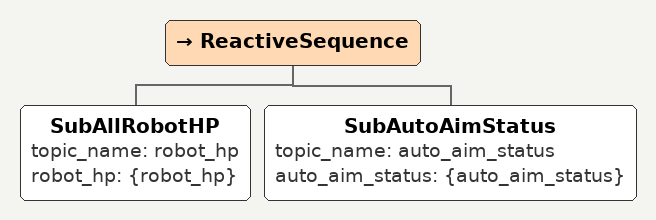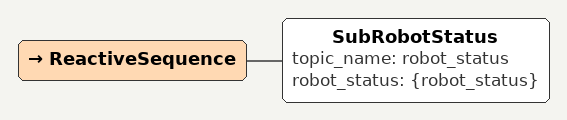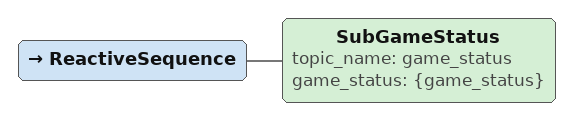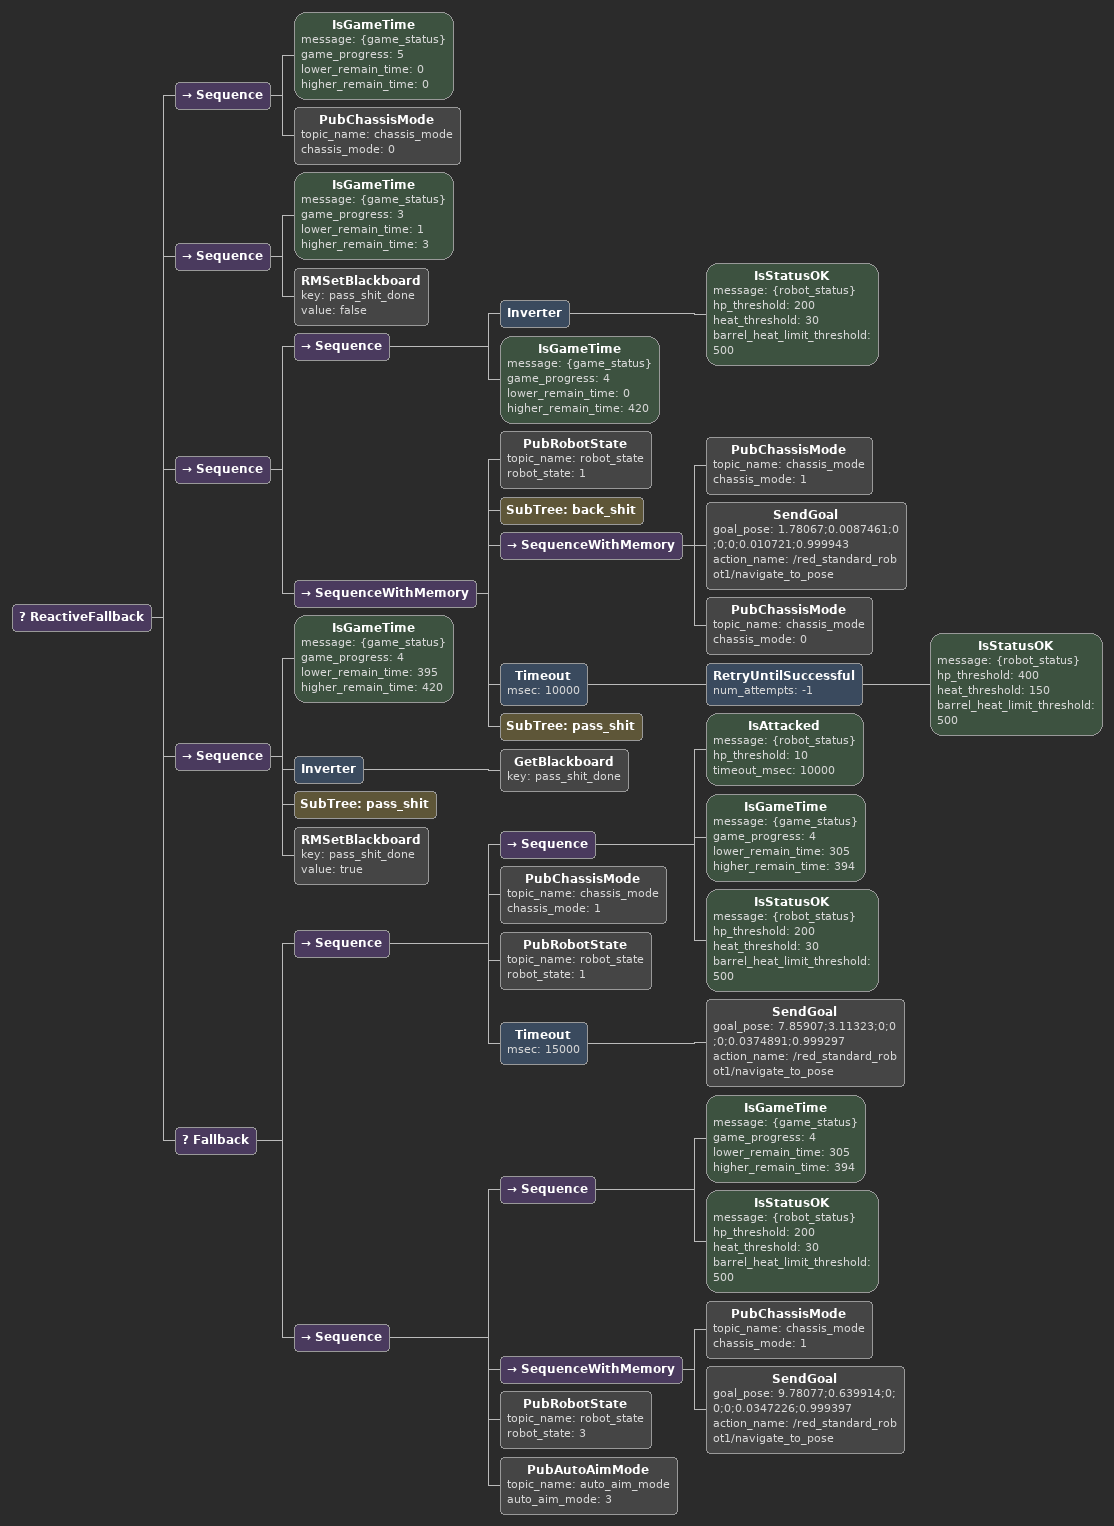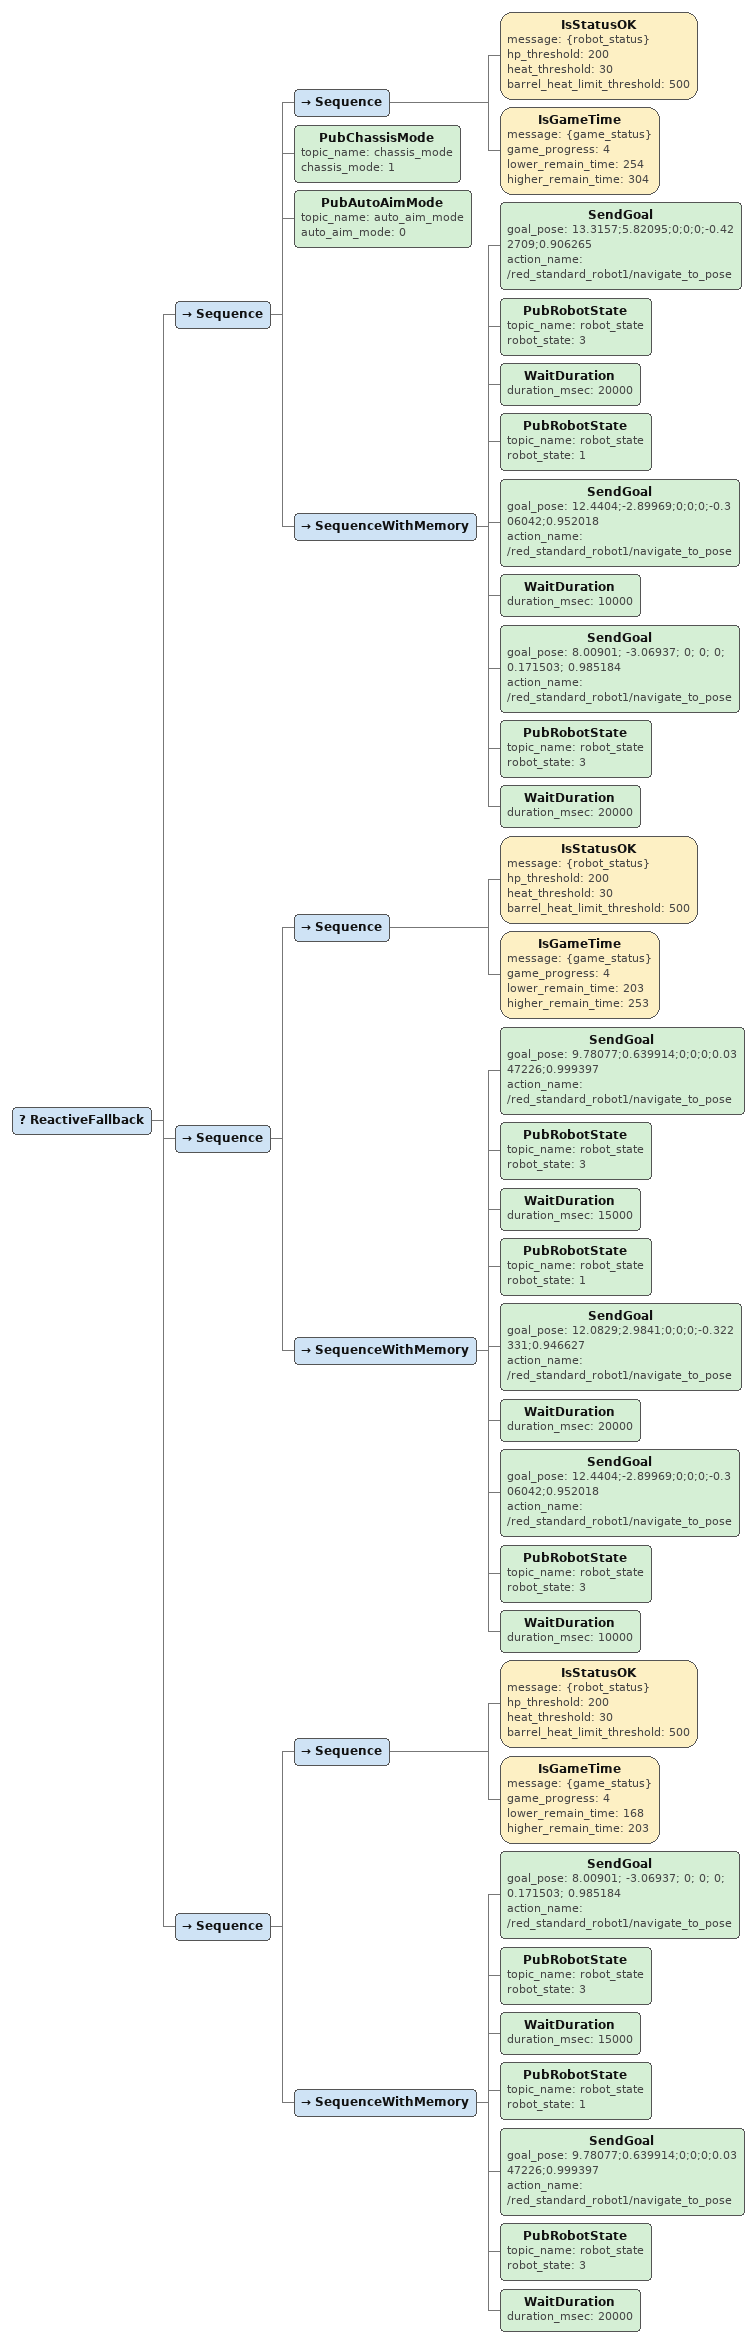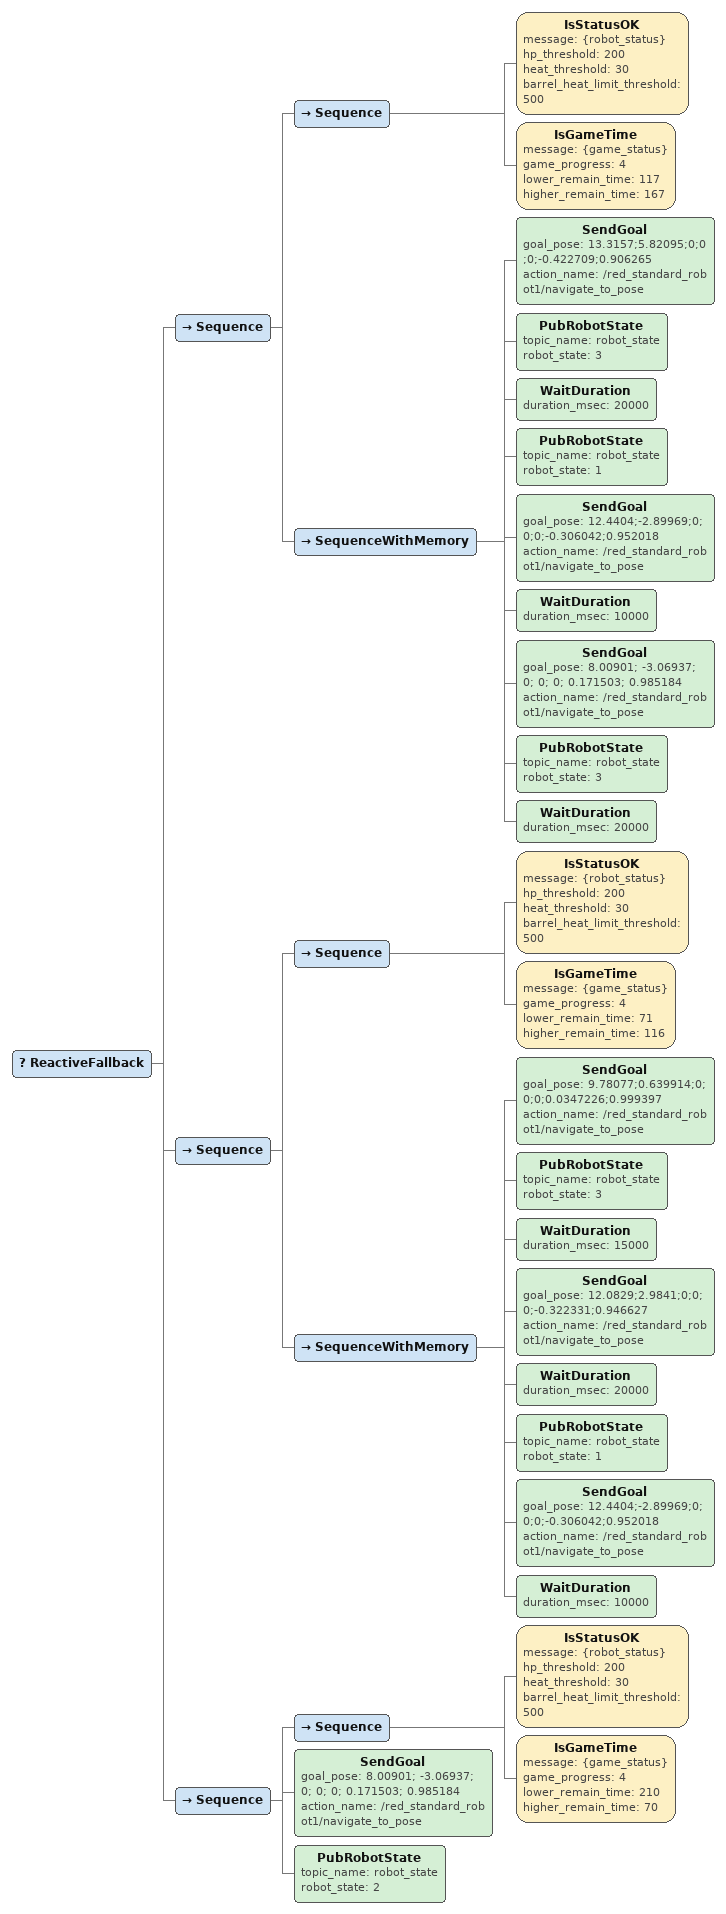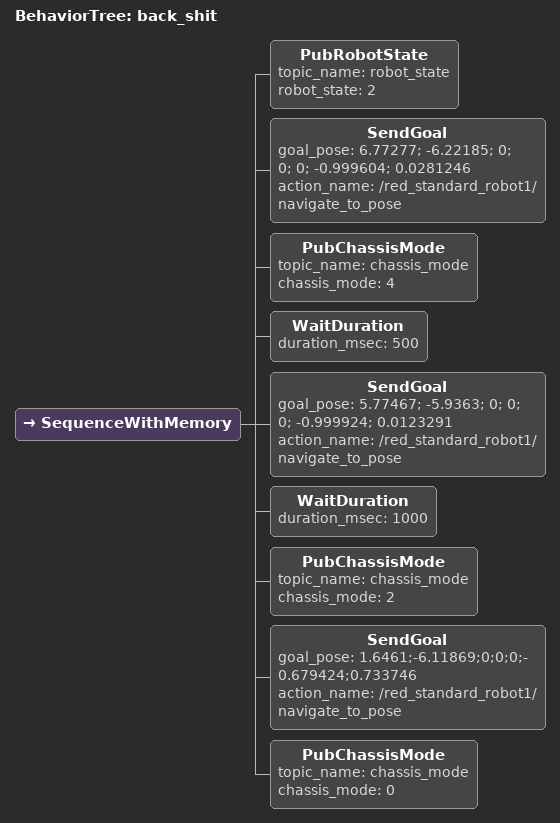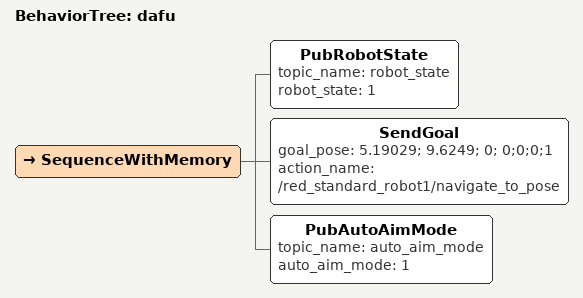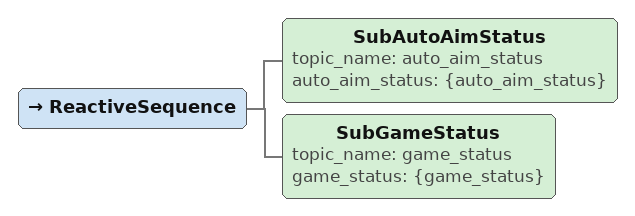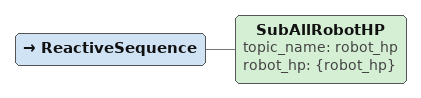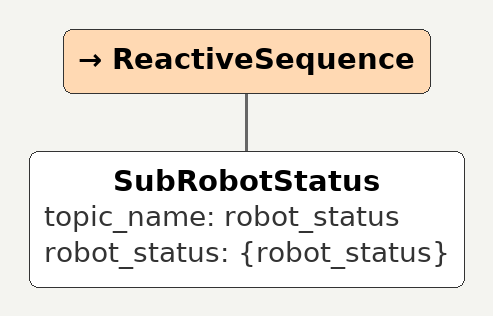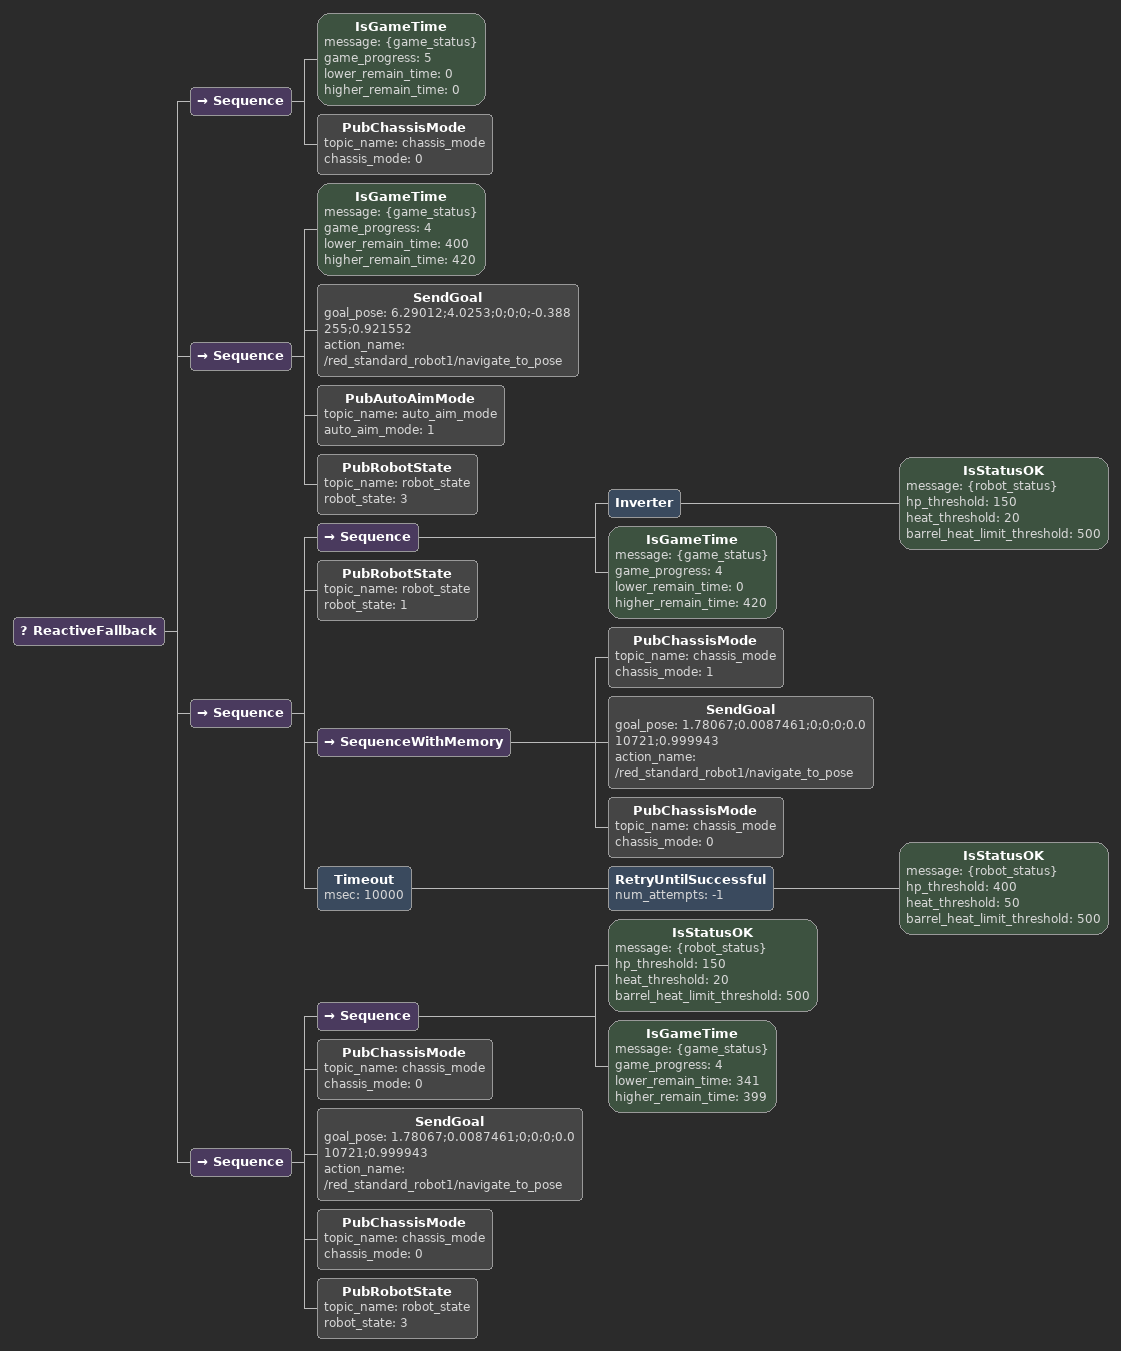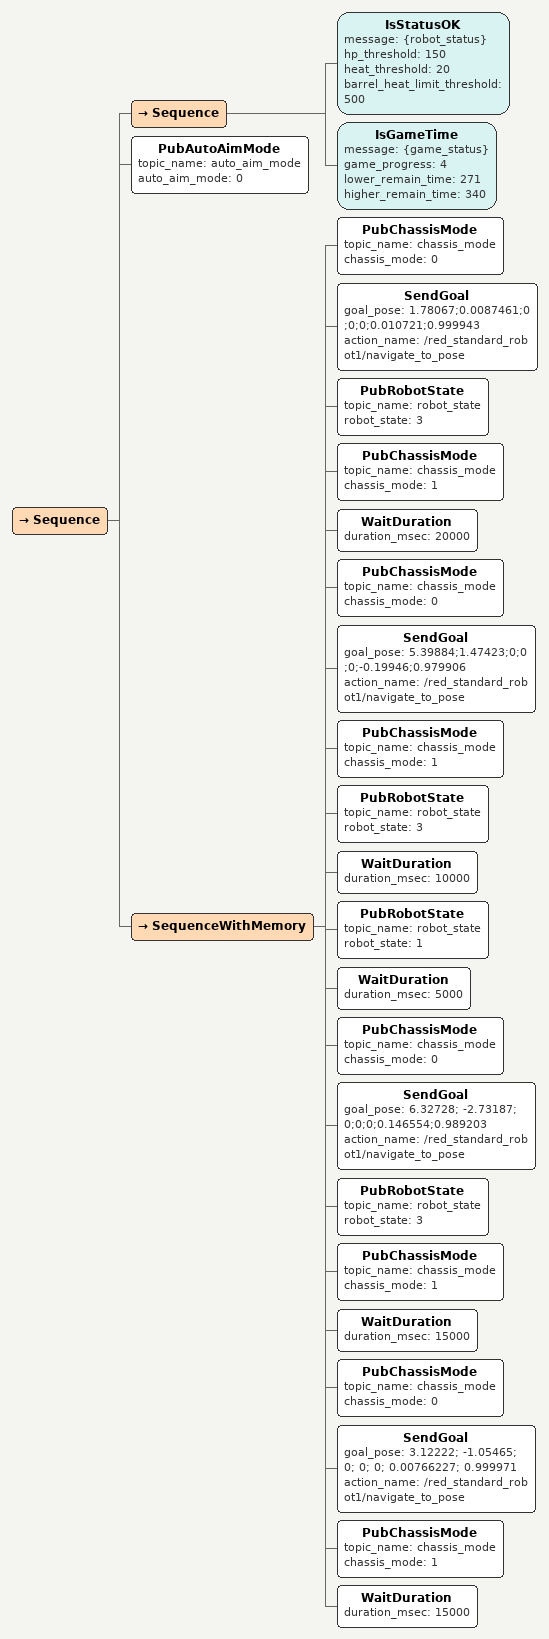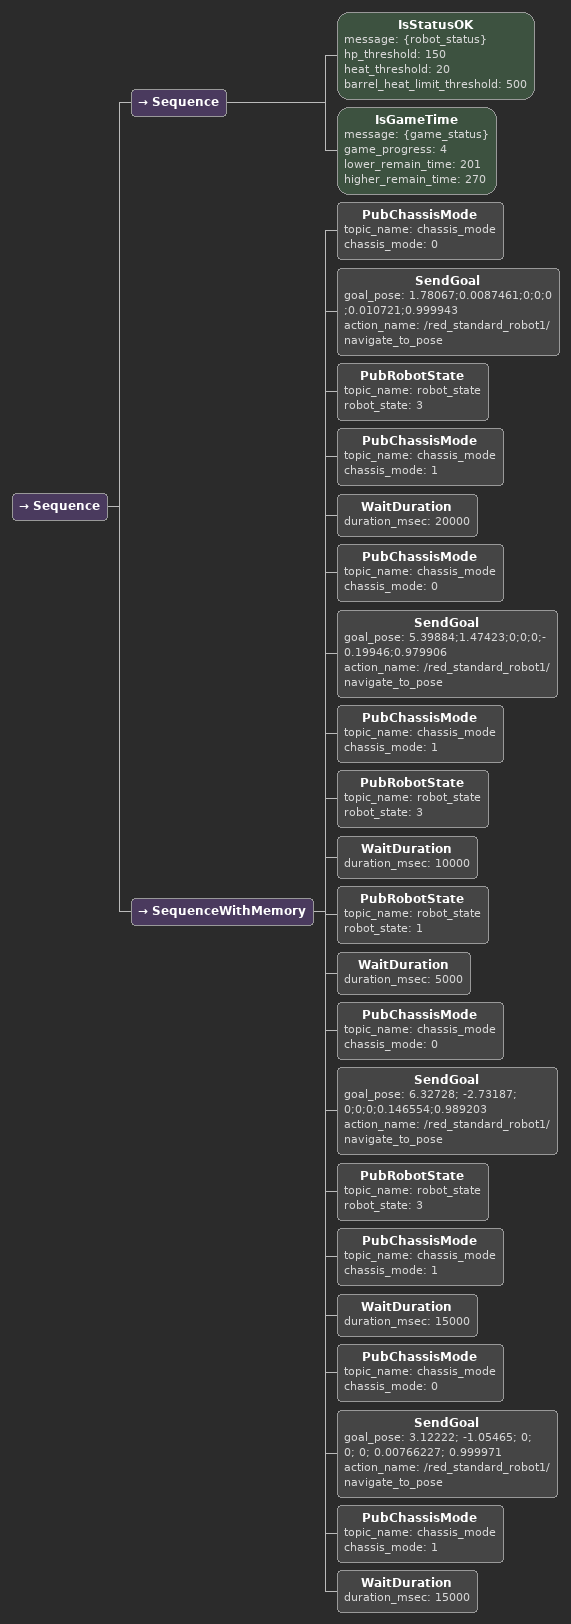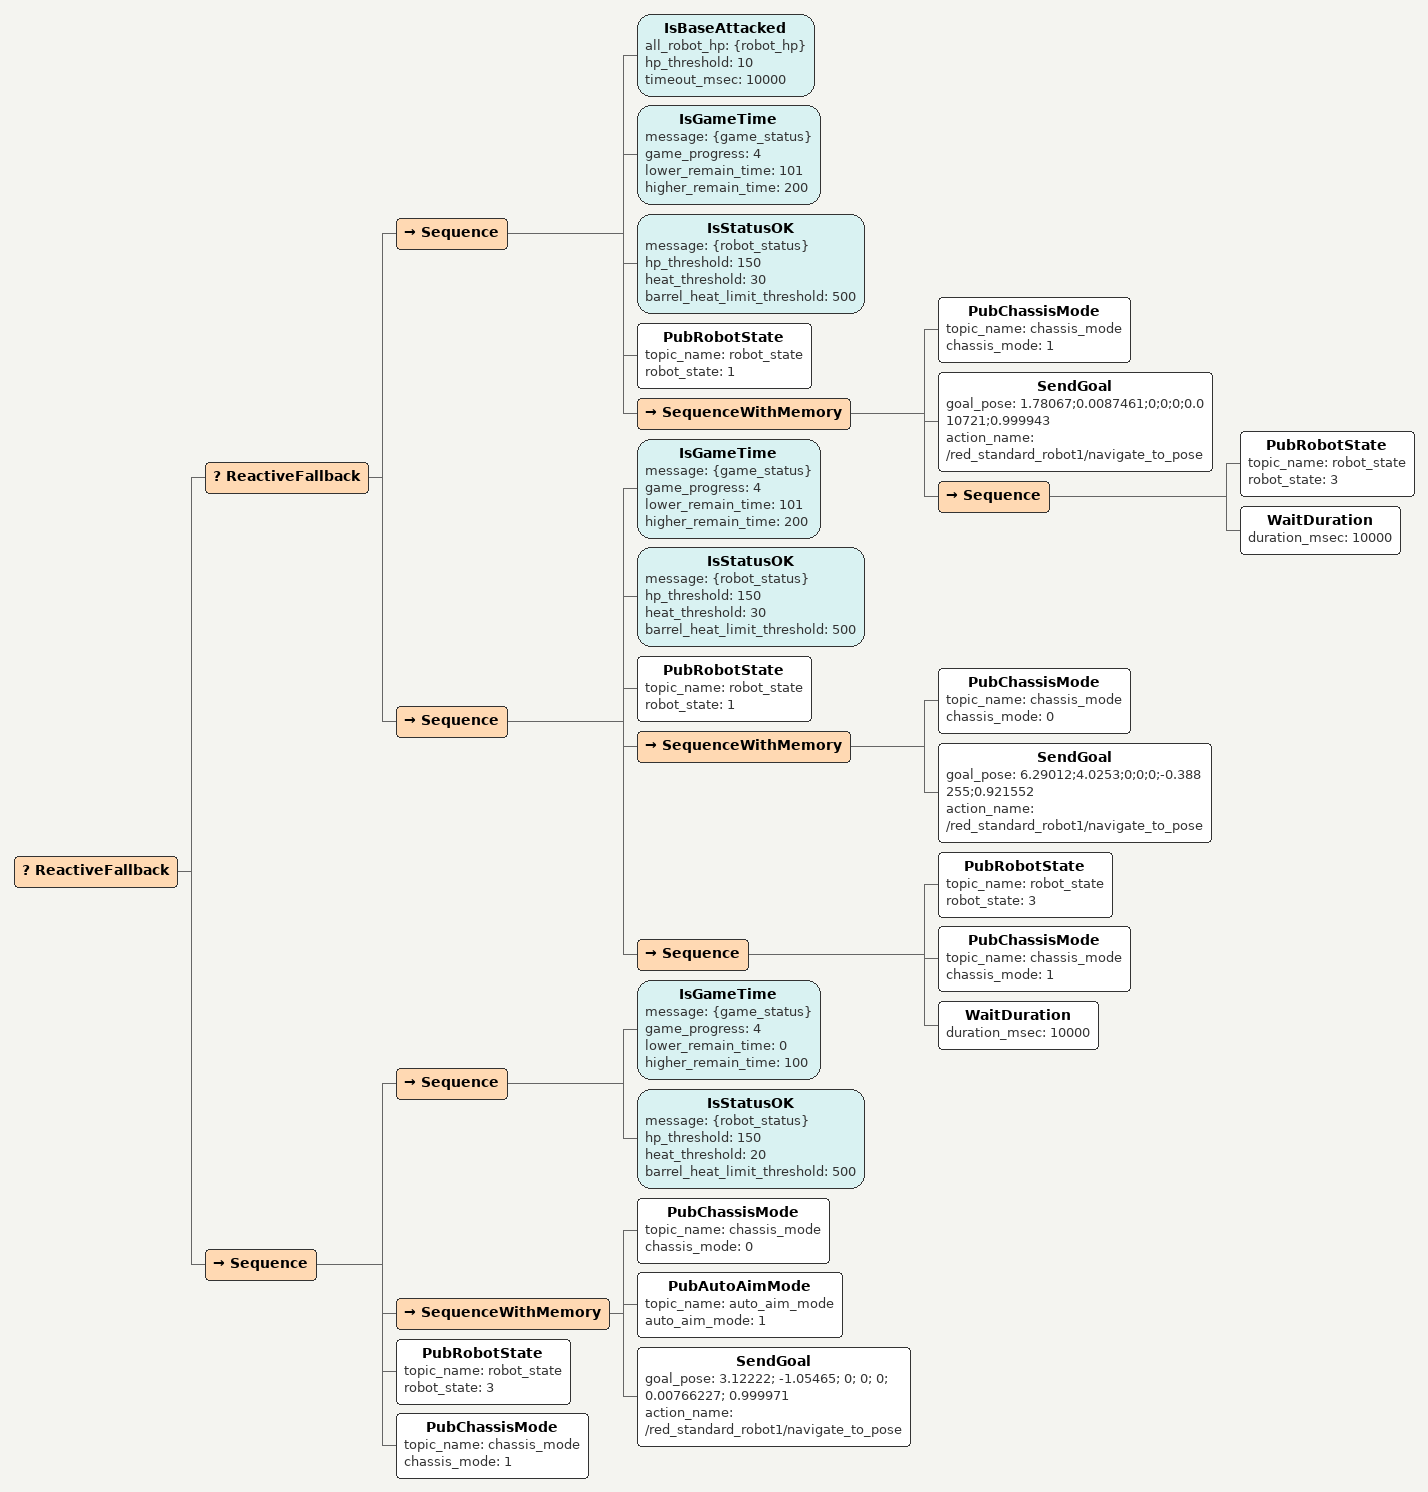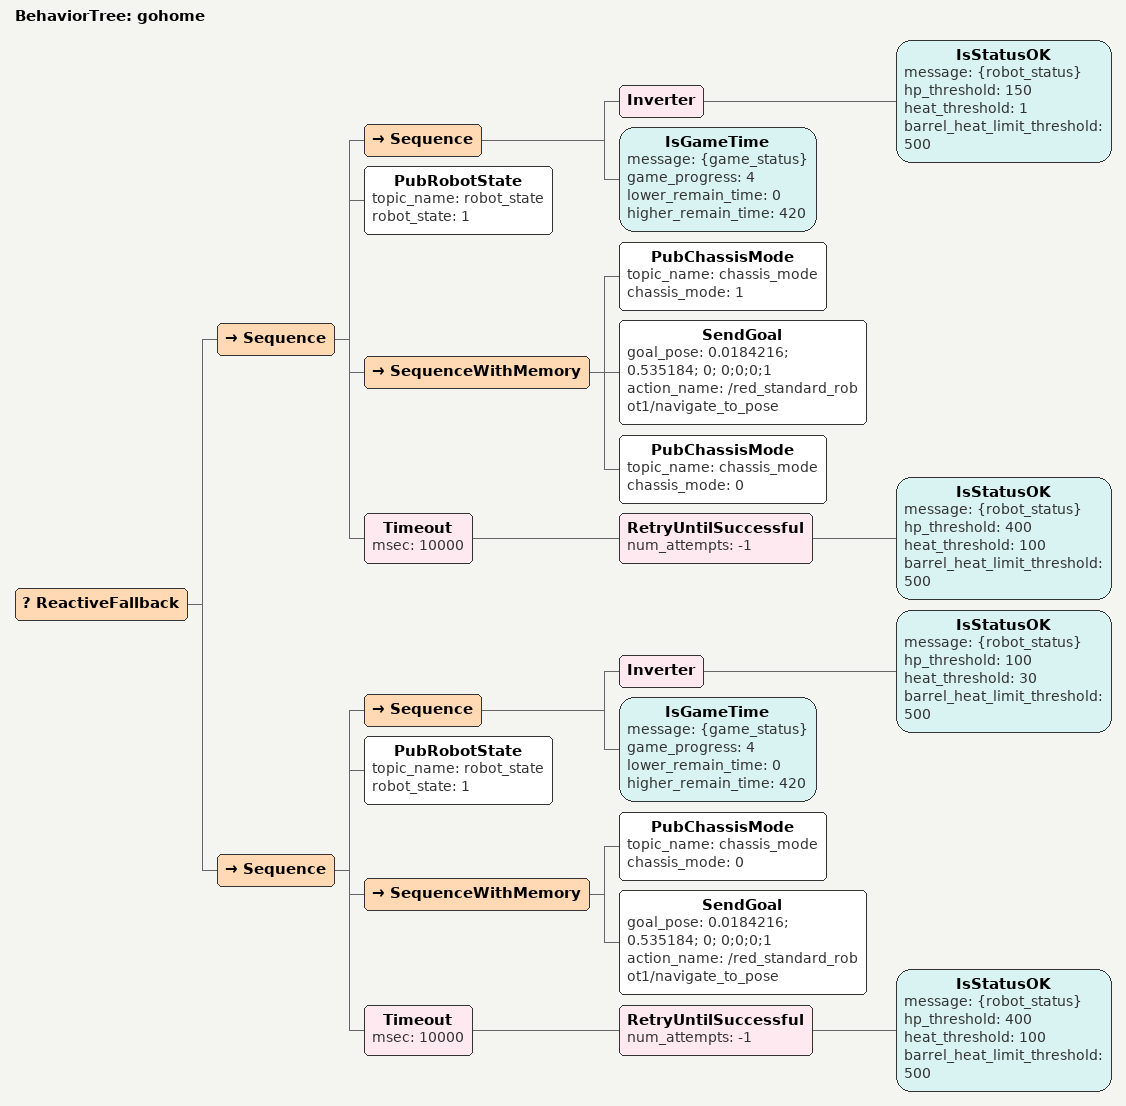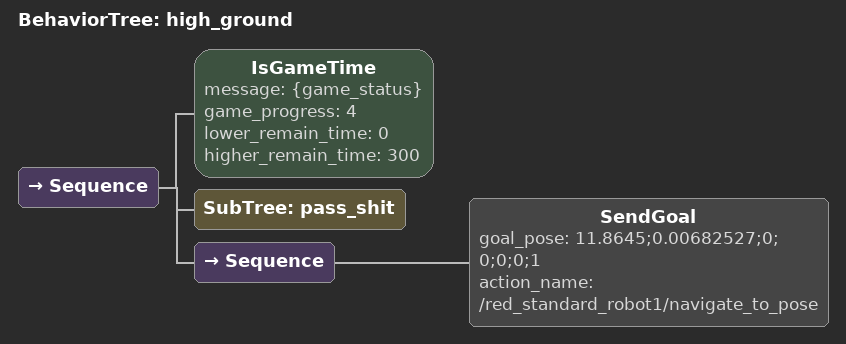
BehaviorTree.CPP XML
<ReactiveSequence>
  <SubAllRobotHP topic_name="robot_hp" robot_hp="{robot_hp}"/>
  <SubAutoAimStatus topic_name="auto_aim_status" auto_aim_status="{auto_aim_status}"/>
</ReactiveSequence>

<ReactiveSequence>
  <SubRobotStatus topic_name="robot_status" robot_status="{robot_status}"/>
</ReactiveSequence>

<ReactiveSequence>
  <SubGameStatus topic_name="game_status" game_status="{game_status}"/>
</ReactiveSequence>

<ReactiveFallback>
  <Sequence>
    <IsGameTime message="{game_status}" game_progress="5" lower_remain_time="0" higher_remain_time="0"/>
    <PubChassisMode topic_name="chassis_mode" chassis_mode="0"/>
  </Sequence>
  <Sequence>
    <IsGameTime message="{game_status}" game_progress="3" lower_remain_time="1" higher_remain_time="3"/>
    <RMSetBlackboard key="pass_shit_done" value="false"/>
  </Sequence>
  <Sequence>
    <Sequence>
      <Inverter>
        <IsStatusOK message="{robot_status}" hp_threshold="200" heat_threshold="30" barrel_heat_limit_threshold="500"/>
      </Inverter>
      <IsGameTime message="{game_status}" game_progress="4" lower_remain_time="0" higher_remain_time="420"/>
    </Sequence>
    <SequenceWithMemory>
      <PubRobotState topic_name="robot_state" robot_state="1"/>
      <SubTree ID="back_shit"/>
      <SequenceWithMemory>
        <PubChassisMode topic_name="chassis_mode" chassis_mode="1"/>
        <SendGoal goal_pose="1.78067;0.0087461;0;0;0;0.010721;0.999943" action_name="/red_standard_robot1/navigate_to_pose"/>
        <PubChassisMode topic_name="chassis_mode" chassis_mode="0"/>
      </SequenceWithMemory>
      <Timeout msec="10000">
        <RetryUntilSuccessful num_attempts="-1">
          <IsStatusOK message="{robot_status}" hp_threshold="400" heat_threshold="150" barrel_heat_limit_threshold="500"/>
        </RetryUntilSuccessful>
      </Timeout>
      <SubTree ID="pass_shit"/>
    </SequenceWithMemory>
  </Sequence>
  <Sequence>
    <IsGameTime message="{game_status}" game_progress="4" lower_remain_time="395" higher_remain_time="420"/>
    <Inverter>
      <GetBlackboard key="pass_shit_done"/>
    </Inverter>
    <SubTree ID="pass_shit"/>
    <RMSetBlackboard key="pass_shit_done" value="true"/>
  </Sequence>
  <Fallback>
    <Sequence>
      <Sequence>
        <IsAttacked message="{robot_status}" hp_threshold="10" timeout_msec="10000"/>
        <IsGameTime message="{game_status}" game_progress="4" lower_remain_time="305" higher_remain_time="394"/>
        <IsStatusOK message="{robot_status}" hp_threshold="200" heat_threshold="30" barrel_heat_limit_threshold="500"/>
      </Sequence>
      <PubChassisMode topic_name="chassis_mode" chassis_mode="1"/>
      <PubRobotState topic_name="robot_state" robot_state="1"/>
      <Timeout msec="15000">
        <SendGoal goal_pose="7.85907;3.11323;0;0;0;0.0374891;0.999297" action_name="/red_standard_robot1/navigate_to_pose"/>
      </Timeout>
    </Sequence>
    <Sequence>
      <Sequence>
        <IsGameTime message="{game_status}" game_progress="4" lower_remain_time="305" higher_remain_time="394"/>
        <IsStatusOK message="{robot_status}" hp_threshold="200" heat_threshold="30" barrel_heat_limit_threshold="500"/>
      </Sequence>
      <SequenceWithMemory>
        <PubChassisMode topic_name="chassis_mode" chassis_mode="1"/>
        <SendGoal goal_pose="9.78077;0.639914;0;0;0;0.0347226;0.999397" action_name="/red_standard_robot1/navigate_to_pose"/>
      </SequenceWithMemory>
      <PubRobotState topic_name="robot_state" robot_state="3"/>
      <PubAutoAimMode topic_name="auto_aim_mode" auto_aim_mode="3"/>
    </Sequence>
  </Fallback>
</ReactiveFallback>

<ReactiveFallback>
  <Sequence>
    <Sequence>
      <IsStatusOK message="{robot_status}" hp_threshold="200" heat_threshold="30" barrel_heat_limit_threshold="500"/>
      <IsGameTime message="{game_status}" game_progress="4" lower_remain_time="254" higher_remain_time="304"/>
    </Sequence>
    <PubChassisMode topic_name="chassis_mode" chassis_mode="1"/>
    <PubAutoAimMode topic_name="auto_aim_mode" auto_aim_mode="0"/>
    <SequenceWithMemory>
      <SendGoal goal_pose="13.3157;5.82095;0;0;0;-0.422709;0.906265" action_name="/red_standard_robot1/navigate_to_pose"/>
      <PubRobotState topic_name="robot_state" robot_state="3"/>
      <WaitDuration duration_msec="20000"/>
      <PubRobotState topic_name="robot_state" robot_state="1"/>
      <SendGoal goal_pose="12.4404;-2.89969;0;0;0;-0.306042;0.952018" action_name="/red_standard_robot1/navigate_to_pose"/>
      <WaitDuration duration_msec="10000"/>
      <SendGoal goal_pose="8.00901; -3.06937; 0; 0; 0; 0.171503; 0.985184" action_name="/red_standard_robot1/navigate_to_pose"/>
      <PubRobotState topic_name="robot_state" robot_state="3"/>
      <WaitDuration duration_msec="20000"/>
    </SequenceWithMemory>
  </Sequence>
  <Sequence>
    <Sequence>
      <IsStatusOK message="{robot_status}" hp_threshold="200" heat_threshold="30" barrel_heat_limit_threshold="500"/>
      <IsGameTime message="{game_status}" game_progress="4" lower_remain_time="203" higher_remain_time="253"/>
    </Sequence>
    <SequenceWithMemory>
      <SendGoal goal_pose="9.78077;0.639914;0;0;0;0.0347226;0.999397" action_name="/red_standard_robot1/navigate_to_pose"/>
      <PubRobotState topic_name="robot_state" robot_state="3"/>
      <WaitDuration duration_msec="15000"/>
      <PubRobotState topic_name="robot_state" robot_state="1"/>
      <SendGoal goal_pose="12.0829;2.9841;0;0;0;-0.322331;0.946627" action_name="/red_standard_robot1/navigate_to_pose"/>
      <WaitDuration duration_msec="20000"/>
      <SendGoal goal_pose="12.4404;-2.89969;0;0;0;-0.306042;0.952018" action_name="/red_standard_robot1/navigate_to_pose"/>
      <PubRobotState topic_name="robot_state" robot_state="3"/>
      <WaitDuration duration_msec="10000"/>
    </SequenceWithMemory>
  </Sequence>
  <Sequence>
    <Sequence>
      <IsStatusOK message="{robot_status}" hp_threshold="200" heat_threshold="30" barrel_heat_limit_threshold="500"/>
      <IsGameTime message="{game_status}" game_progress="4" lower_remain_time="168" higher_remain_time="203"/>
    </Sequence>
    <SequenceWithMemory>
      <SendGoal goal_pose="8.00901; -3.06937; 0; 0; 0; 0.171503; 0.985184" action_name="/red_standard_robot1/navigate_to_pose"/>
      <PubRobotState topic_name="robot_state" robot_state="3"/>
      <WaitDuration duration_msec="15000"/>
      <PubRobotState topic_name="robot_state" robot_state="1"/>
      <SendGoal goal_pose="9.78077;0.639914;0;0;0;0.0347226;0.999397" action_name="/red_standard_robot1/navigate_to_pose"/>
      <PubRobotState topic_name="robot_state" robot_state="3"/>
      <WaitDuration duration_msec="20000"/>
    </SequenceWithMemory>
  </Sequence>
</ReactiveFallback>

<ReactiveFallback>
  <Sequence>
    <Sequence>
      <IsStatusOK message="{robot_status}" hp_threshold="200" heat_threshold="30" barrel_heat_limit_threshold="500"/>
      <IsGameTime message="{game_status}" game_progress="4" lower_remain_time="117" higher_remain_time="167"/>
    </Sequence>
    <SequenceWithMemory>
      <SendGoal goal_pose="13.3157;5.82095;0;0;0;-0.422709;0.906265" action_name="/red_standard_robot1/navigate_to_pose"/>
      <PubRobotState topic_name="robot_state" robot_state="3"/>
      <WaitDuration duration_msec="20000"/>
      <PubRobotState topic_name="robot_state" robot_state="1"/>
      <SendGoal goal_pose="12.4404;-2.89969;0;0;0;-0.306042;0.952018" action_name="/red_standard_robot1/navigate_to_pose"/>
      <WaitDuration duration_msec="10000"/>
      <SendGoal goal_pose="8.00901; -3.06937; 0; 0; 0; 0.171503; 0.985184" action_name="/red_standard_robot1/navigate_to_pose"/>
      <PubRobotState topic_name="robot_state" robot_state="3"/>
      <WaitDuration duration_msec="20000"/>
    </SequenceWithMemory>
  </Sequence>
  <Sequence>
    <Sequence>
      <IsStatusOK message="{robot_status}" hp_threshold="200" heat_threshold="30" barrel_heat_limit_threshold="500"/>
      <IsGameTime message="{game_status}" game_progress="4" lower_remain_time="71" higher_remain_time="116"/>
    </Sequence>
    <SequenceWithMemory>
      <SendGoal goal_pose="9.78077;0.639914;0;0;0;0.0347226;0.999397" action_name="/red_standard_robot1/navigate_to_pose"/>
      <PubRobotState topic_name="robot_state" robot_state="3"/>
      <WaitDuration duration_msec="15000"/>
      <SendGoal goal_pose="12.0829;2.9841;0;0;0;-0.322331;0.946627" action_name="/red_standard_robot1/navigate_to_pose"/>
      <WaitDuration duration_msec="20000"/>
      <PubRobotState topic_name="robot_state" robot_state="1"/>
      <SendGoal goal_pose="12.4404;-2.89969;0;0;0;-0.306042;0.952018" action_name="/red_standard_robot1/navigate_to_pose"/>
      <WaitDuration duration_msec="10000"/>
    </SequenceWithMemory>
  </Sequence>
  <Sequence>
    <Sequence>
      <IsStatusOK message="{robot_status}" hp_threshold="200" heat_threshold="30" barrel_heat_limit_threshold="500"/>
      <IsGameTime message="{game_status}" game_progress="4" lower_remain_time="210" higher_remain_time="70"/>
    </Sequence>
    <SendGoal goal_pose="8.00901; -3.06937; 0; 0; 0; 0.171503; 0.985184" action_name="/red_standard_robot1/navigate_to_pose"/>
    <PubRobotState topic_name="robot_state" robot_state="2"/>
  </Sequence>
</ReactiveFallback>

<BehaviorTree ID="back_shit">
  <SequenceWithMemory>
    <PubRobotState topic_name="robot_state" robot_state="2"/>
    <SendGoal goal_pose="6.77277; -6.22185; 0; 0; 0; -0.999604; 0.0281246" action_name="/red_standard_robot1/navigate_to_pose"/>
    <PubChassisMode topic_name="chassis_mode" chassis_mode="4"/>
    <WaitDuration duration_msec="500"/>
    <SendGoal goal_pose="5.77467; -5.9363; 0; 0; 0; -0.999924; 0.0123291" action_name="/red_standard_robot1/navigate_to_pose"/>
    <WaitDuration duration_msec="1000"/>
    <PubChassisMode topic_name="chassis_mode" chassis_mode="2"/>
    <SendGoal goal_pose="1.6461;-6.11869;0;0;0;-0.679424;0.733746" action_name="/red_standard_robot1/navigate_to_pose"/>
    <PubChassisMode topic_name="chassis_mode" chassis_mode="0"/>
  </SequenceWithMemory>
</BehaviorTree>

<BehaviorTree ID="dafu">
  <SequenceWithMemory>
    <PubRobotState topic_name="robot_state" robot_state="1"/>
    <SendGoal goal_pose="5.19029; 9.6249; 0; 0;0;0;1" action_name="/red_standard_robot1/navigate_to_pose"/>
    <PubAutoAimMode topic_name="auto_aim_mode" auto_aim_mode="1"/>
  </SequenceWithMemory>
</BehaviorTree>

<ReactiveSequence>
  <SubAutoAimStatus topic_name="auto_aim_status" auto_aim_status="{auto_aim_status}"/>
  <SubGameStatus topic_name="game_status" game_status="{game_status}"/>
</ReactiveSequence>

<ReactiveSequence>
  <SubAllRobotHP topic_name="robot_hp" robot_hp="{robot_hp}"/>
</ReactiveSequence>

<ReactiveSequence>
  <SubRobotStatus topic_name="robot_status" robot_status="{robot_status}"/>
</ReactiveSequence>

<ReactiveFallback>
  <Sequence>
    <IsGameTime message="{game_status}" game_progress="5" lower_remain_time="0" higher_remain_time="0"/>
    <PubChassisMode topic_name="chassis_mode" chassis_mode="0"/>
  </Sequence>
  <Sequence>
    <IsGameTime message="{game_status}" game_progress="4" lower_remain_time="400" higher_remain_time="420"/>
    <SendGoal goal_pose="6.29012;4.0253;0;0;0;-0.388255;0.921552" action_name="/red_standard_robot1/navigate_to_pose"/>
    <PubAutoAimMode topic_name="auto_aim_mode" auto_aim_mode="1"/>
    <PubRobotState topic_name="robot_state" robot_state="3"/>
  </Sequence>
  <Sequence>
    <Sequence>
      <Inverter>
        <IsStatusOK message="{robot_status}" hp_threshold="150" heat_threshold="20" barrel_heat_limit_threshold="500"/>
      </Inverter>
      <IsGameTime message="{game_status}" game_progress="4" lower_remain_time="0" higher_remain_time="420"/>
    </Sequence>
    <PubRobotState topic_name="robot_state" robot_state="1"/>
    <SequenceWithMemory>
      <PubChassisMode topic_name="chassis_mode" chassis_mode="1"/>
      <SendGoal goal_pose="1.78067;0.0087461;0;0;0;0.010721;0.999943" action_name="/red_standard_robot1/navigate_to_pose"/>
      <PubChassisMode topic_name="chassis_mode" chassis_mode="0"/>
    </SequenceWithMemory>
    <Timeout msec="10000">
      <RetryUntilSuccessful num_attempts="-1">
        <IsStatusOK message="{robot_status}" hp_threshold="400" heat_threshold="50" barrel_heat_limit_threshold="500"/>
      </RetryUntilSuccessful>
    </Timeout>
  </Sequence>
  <Sequence>
    <Sequence>
      <IsStatusOK message="{robot_status}" hp_threshold="150" heat_threshold="20" barrel_heat_limit_threshold="500"/>
      <IsGameTime message="{game_status}" game_progress="4" lower_remain_time="341" higher_remain_time="399"/>
    </Sequence>
    <PubChassisMode topic_name="chassis_mode" chassis_mode="0"/>
    <SendGoal goal_pose="1.78067;0.0087461;0;0;0;0.010721;0.999943" action_name="/red_standard_robot1/navigate_to_pose"/>
    <PubChassisMode topic_name="chassis_mode" chassis_mode="0"/>
    <PubRobotState topic_name="robot_state" robot_state="3"/>
  </Sequence>
</ReactiveFallback>

<Sequence>
  <Sequence>
    <IsStatusOK message="{robot_status}" hp_threshold="150" heat_threshold="20" barrel_heat_limit_threshold="500"/>
    <IsGameTime message="{game_status}" game_progress="4" lower_remain_time="271" higher_remain_time="340"/>
  </Sequence>
  <PubAutoAimMode topic_name="auto_aim_mode" auto_aim_mode="0"/>
  <SequenceWithMemory>
    <PubChassisMode topic_name="chassis_mode" chassis_mode="0"/>
    <SendGoal goal_pose="1.78067;0.0087461;0;0;0;0.010721;0.999943" action_name="/red_standard_robot1/navigate_to_pose"/>
    <PubRobotState topic_name="robot_state" robot_state="3"/>
    <PubChassisMode topic_name="chassis_mode" chassis_mode="1"/>
    <WaitDuration duration_msec="20000"/>
    <PubChassisMode topic_name="chassis_mode" chassis_mode="0"/>
    <SendGoal goal_pose="5.39884;1.47423;0;0;0;-0.19946;0.979906" action_name="/red_standard_robot1/navigate_to_pose"/>
    <PubChassisMode topic_name="chassis_mode" chassis_mode="1"/>
    <PubRobotState topic_name="robot_state" robot_state="3"/>
    <WaitDuration duration_msec="10000"/>
    <PubRobotState topic_name="robot_state" robot_state="1"/>
    <WaitDuration duration_msec="5000"/>
    <PubChassisMode topic_name="chassis_mode" chassis_mode="0"/>
    <SendGoal goal_pose="6.32728; -2.73187; 0;0;0;0.146554;0.989203" action_name="/red_standard_robot1/navigate_to_pose"/>
    <PubRobotState topic_name="robot_state" robot_state="3"/>
    <PubChassisMode topic_name="chassis_mode" chassis_mode="1"/>
    <WaitDuration duration_msec="15000"/>
    <PubChassisMode topic_name="chassis_mode" chassis_mode="0"/>
    <SendGoal goal_pose="3.12222; -1.05465; 0; 0; 0; 0.00766227; 0.999971" action_name="/red_standard_robot1/navigate_to_pose"/>
    <PubChassisMode topic_name="chassis_mode" chassis_mode="1"/>
    <WaitDuration duration_msec="15000"/>
  </SequenceWithMemory>
</Sequence>

<Sequence>
  <Sequence>
    <IsStatusOK message="{robot_status}" hp_threshold="150" heat_threshold="20" barrel_heat_limit_threshold="500"/>
    <IsGameTime message="{game_status}" game_progress="4" lower_remain_time="201" higher_remain_time="270"/>
  </Sequence>
  <SequenceWithMemory>
    <PubChassisMode topic_name="chassis_mode" chassis_mode="0"/>
    <SendGoal goal_pose="1.78067;0.0087461;0;0;0;0.010721;0.999943" action_name="/red_standard_robot1/navigate_to_pose"/>
    <PubRobotState topic_name="robot_state" robot_state="3"/>
    <PubChassisMode topic_name="chassis_mode" chassis_mode="1"/>
    <WaitDuration duration_msec="20000"/>
    <PubChassisMode topic_name="chassis_mode" chassis_mode="0"/>
    <SendGoal goal_pose="5.39884;1.47423;0;0;0;-0.19946;0.979906" action_name="/red_standard_robot1/navigate_to_pose"/>
    <PubChassisMode topic_name="chassis_mode" chassis_mode="1"/>
    <PubRobotState topic_name="robot_state" robot_state="3"/>
    <WaitDuration duration_msec="10000"/>
    <PubRobotState topic_name="robot_state" robot_state="1"/>
    <WaitDuration duration_msec="5000"/>
    <PubChassisMode topic_name="chassis_mode" chassis_mode="0"/>
    <SendGoal goal_pose="6.32728; -2.73187; 0;0;0;0.146554;0.989203" action_name="/red_standard_robot1/navigate_to_pose"/>
    <PubRobotState topic_name="robot_state" robot_state="3"/>
    <PubChassisMode topic_name="chassis_mode" chassis_mode="1"/>
    <WaitDuration duration_msec="15000"/>
    <PubChassisMode topic_name="chassis_mode" chassis_mode="0"/>
    <SendGoal goal_pose="3.12222; -1.05465; 0; 0; 0; 0.00766227; 0.999971" action_name="/red_standard_robot1/navigate_to_pose"/>
    <PubChassisMode topic_name="chassis_mode" chassis_mode="1"/>
    <WaitDuration duration_msec="15000"/>
  </SequenceWithMemory>
</Sequence>

<ReactiveFallback>
  <ReactiveFallback>
    <Sequence>
      <IsBaseAttacked all_robot_hp="{robot_hp}" hp_threshold="10" timeout_msec="10000"/>
      <IsGameTime message="{game_status}" game_progress="4" lower_remain_time="101" higher_remain_time="200"/>
      <IsStatusOK message="{robot_status}" hp_threshold="150" heat_threshold="30" barrel_heat_limit_threshold="500"/>
      <PubRobotState topic_name="robot_state" robot_state="1"/>
      <SequenceWithMemory>
        <PubChassisMode topic_name="chassis_mode" chassis_mode="1"/>
        <SendGoal goal_pose="1.78067;0.0087461;0;0;0;0.010721;0.999943" action_name="/red_standard_robot1/navigate_to_pose"/>
        <Sequence>
          <PubRobotState topic_name="robot_state" robot_state="3"/>
          <WaitDuration duration_msec="10000"/>
        </Sequence>
      </SequenceWithMemory>
    </Sequence>
    <Sequence>
      <IsGameTime message="{game_status}" game_progress="4" lower_remain_time="101" higher_remain_time="200"/>
      <IsStatusOK message="{robot_status}" hp_threshold="150" heat_threshold="30" barrel_heat_limit_threshold="500"/>
      <PubRobotState topic_name="robot_state" robot_state="1"/>
      <SequenceWithMemory>
        <PubChassisMode topic_name="chassis_mode" chassis_mode="0"/>
        <SendGoal goal_pose="6.29012;4.0253;0;0;0;-0.388255;0.921552" action_name="/red_standard_robot1/navigate_to_pose"/>
      </SequenceWithMemory>
      <Sequence>
        <PubRobotState topic_name="robot_state" robot_state="3"/>
        <PubChassisMode topic_name="chassis_mode" chassis_mode="1"/>
        <WaitDuration duration_msec="10000"/>
      </Sequence>
    </Sequence>
  </ReactiveFallback>
  <Sequence>
    <Sequence>
      <IsGameTime message="{game_status}" game_progress="4" lower_remain_time="0" higher_remain_time="100"/>
      <IsStatusOK message="{robot_status}" hp_threshold="150" heat_threshold="20" barrel_heat_limit_threshold="500"/>
    </Sequence>
    <SequenceWithMemory>
      <PubChassisMode topic_name="chassis_mode" chassis_mode="0"/>
      <PubAutoAimMode topic_name="auto_aim_mode" auto_aim_mode="1"/>
      <SendGoal goal_pose="3.12222; -1.05465; 0; 0; 0; 0.00766227; 0.999971" action_name="/red_standard_robot1/navigate_to_pose"/>
    </SequenceWithMemory>
    <PubRobotState topic_name="robot_state" robot_state="3"/>
    <PubChassisMode topic_name="chassis_mode" chassis_mode="1"/>
  </Sequence>
</ReactiveFallback>

<BehaviorTree ID="gohome">
  <ReactiveFallback>
    <Sequence>
      <Sequence>
        <Inverter>
          <IsStatusOK message="{robot_status}" hp_threshold="150" heat_threshold="1" barrel_heat_limit_threshold="500"/>
        </Inverter>
        <IsGameTime message="{game_status}" game_progress="4" lower_remain_time="0" higher_remain_time="420"/>
      </Sequence>
      <PubRobotState topic_name="robot_state" robot_state="1"/>
      <SequenceWithMemory>
        <PubChassisMode topic_name="chassis_mode" chassis_mode="1"/>
        <SendGoal goal_pose="0.0184216; 0.535184; 0; 0;0;0;1" action_name="/red_standard_robot1/navigate_to_pose"/>
        <PubChassisMode topic_name="chassis_mode" chassis_mode="0"/>
      </SequenceWithMemory>
      <Timeout msec="10000">
        <RetryUntilSuccessful num_attempts="-1">
          <IsStatusOK message="{robot_status}" hp_threshold="400" heat_threshold="100" barrel_heat_limit_threshold="500"/>
        </RetryUntilSuccessful>
      </Timeout>
    </Sequence>
    <Sequence>
      <Sequence>
        <Inverter>
          <IsStatusOK message="{robot_status}" hp_threshold="100" heat_threshold="30" barrel_heat_limit_threshold="500"/>
        </Inverter>
        <IsGameTime message="{game_status}" game_progress="4" lower_remain_time="0" higher_remain_time="420"/>
      </Sequence>
      <PubRobotState topic_name="robot_state" robot_state="1"/>
      <SequenceWithMemory>
        <PubChassisMode topic_name="chassis_mode" chassis_mode="0"/>
        <SendGoal goal_pose="0.0184216; 0.535184; 0; 0;0;0;1" action_name="/red_standard_robot1/navigate_to_pose"/>
      </SequenceWithMemory>
      <Timeout msec="10000">
        <RetryUntilSuccessful num_attempts="-1">
          <IsStatusOK message="{robot_status}" hp_threshold="400" heat_threshold="100" barrel_heat_limit_threshold="500"/>
        </RetryUntilSuccessful>
      </Timeout>
    </Sequence>
  </ReactiveFallback>
</BehaviorTree>

<BehaviorTree ID="high_ground">
  <Sequence>
    <IsGameTime message="{game_status}" game_progress="4" lower_remain_time="0" higher_remain_time="300"/>
    <SubTree ID="pass_shit"/>
    <Sequence>
      <SendGoal goal_pose="11.8645;0.00682527;0; 0;0;0;1" action_name="/red_standard_robot1/navigate_to_pose"/>
    </Sequence>
  </Sequence>
</BehaviorTree>
